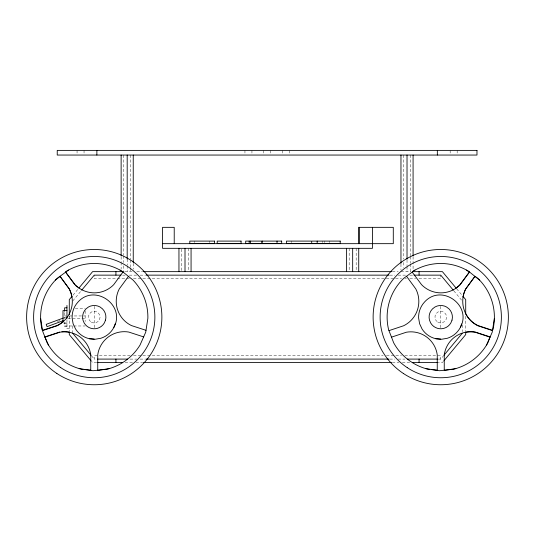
<?xml version="1.0" encoding="UTF-8"?>
<svg xmlns="http://www.w3.org/2000/svg" width="535" height="535" viewBox="0 0 535 535"><rect width="100%" height="100%" fill="white"/><g stroke="black" fill="none" stroke-linecap="round" stroke-linejoin="round"><path stroke-width="0.4" stroke-dasharray="2.67 2.01" d="M73.001 295.18L78.297 288.82M72.787 300.897L81.159 290.846M438.252 359.092L440.753 359.092L443.375 355.949M443.455 361.319L442.391 362.59L438.232 362.59M64.18 317.71L66.521 316.84M57.439 321.508L60.401 320.411M124.715 271.646L132.626 271.646M136.806 271.646L142.651 271.646M392.349 271.646L398.194 271.646M400.962 271.646L410.806 271.646M122.609 275.144L125.136 275.144M129.289 275.144L136.826 275.144M140.143 275.144L145.179 275.144M389.821 275.144L394.857 275.144M398.174 275.144L405.711 275.144M409.863 275.144L413.227 275.144M129.316 278.641L94.247 278.641L94.247 275.144M133.489 278.641L401.511 278.641M404.855 278.641L406.52 278.641M409.863 278.641L415.708 278.641M419.045 278.641L440.753 278.641L440.753 275.144M75.295 308.254L85.145 308.254M64.621 315.951L66.266 315.951M69.55 315.951L85.145 315.951M67.905 318.285L85.145 318.285M64.568 322.946L69.289 322.946M63.785 323.648L66.955 323.648M64.621 325.982L72.834 325.982M73.656 325.982L85.145 325.982M66.955 326.424L64.621 326.424L64.621 322.15M69.289 328.778L66.955 328.778L66.955 319.669M130.145 355.594L94.247 355.594L94.247 359.092L96.748 359.092M133.489 355.594L383.14 355.594M386.484 355.594L401.511 355.594M404.855 355.594L440.753 355.594L440.753 359.092M130.125 359.092L136.826 359.092M140.143 359.092L145.179 359.092M389.821 359.092L394.857 359.092M398.174 359.092L404.875 359.092M96.768 362.59L92.608 362.59L91.545 361.319M125.11 362.59L132.626 362.59M135.97 362.59L142.651 362.59M392.349 362.59L399.03 362.59M402.373 362.59L409.89 362.59M456.703 288.82L461.999 295.18M453.84 290.846L462.213 300.897M91.625 355.949L94.247 359.092M68.988 316.305L69.289 317.121M465.711 316.285L465.711 331.279M462.213 325.019L462.213 331.68M457.157 150.388L457.157 153.498M450.162 150.388L450.162 153.498M440.753 306.294L440.753 327.942M413.08 256.653L413.08 269.145M410.519 155.05L410.519 255.824M410.519 256.653L410.519 263.32M410.519 264.15L410.519 271.646M407.021 259.983L407.021 265.815M407.021 266.651L407.021 271.646M403.524 155.05L403.524 259.154M403.524 262.484L403.524 267.48M400.962 264.15L400.962 269.981M356.17 248.327L356.17 270.81M349.174 248.327L349.174 270.81M329.727 241.098L329.727 242.649M324.364 241.098L324.364 242.649M322.431 241.098L322.431 242.649M291.241 241.098L291.241 242.649M289.261 150.388L289.261 153.498M282.259 150.388L282.259 153.498M270.603 150.388L270.603 153.498M263.608 150.388L263.608 153.498M261.454 241.098L261.454 242.649M261.354 241.098L261.354 242.649M251.945 150.388L251.945 153.498M244.95 150.388L244.95 153.498M209.666 241.098L209.666 242.649M194.593 241.098L194.593 242.649M188.507 248.327L188.507 270.81M181.512 249.156L181.512 270.81M133.248 263.32L133.248 269.145M130.687 155.05L130.687 259.154M130.687 259.983L130.687 267.48M130.687 268.316L130.687 271.646M127.19 259.154L127.19 264.986M127.19 265.815L127.19 271.646M123.692 155.05L123.692 254.988M123.692 255.824L123.692 262.484M123.692 265.815L123.692 270.81M121.131 256.653L121.131 261.655M121.131 262.484L121.131 269.145M94.247 306.294L94.247 327.942M85.145 310.855L85.145 321.555M84.049 150.388L84.042 153.498M77.053 150.388L77.067 153.498M72.787 325.855L72.787 333.338M69.289 316.198L69.289 331.279M64.621 312.634L64.621 318.653M437.837 322.164A5.832 5.832 0 0 0 446.585 317.121A5.832 5.832 0 0 0 437.837 312.072A5.832 5.832 0 0 0 437.837 322.164M91.331 322.164A5.832 5.832 0 0 0 100.078 317.121A5.832 5.832 0 0 0 91.331 312.072A5.832 5.832 0 0 0 91.331 322.164"/><path stroke-width="0.8" d="M494.373 318.352L492.227 332.188L486.576 344.995M115.139 323.929L113.868 327.4A22.156 22.156 0 0 1 100.847 338.267L95.15 339.25L89.392 338.735A22.156 22.156 0 0 1 75.529 328.965L73.101 323.722L72.111 318.024A22.156 22.156 0 0 1 77.956 302.108C94.655 283.209 126.033 305.318 113.868 327.4M461.651 323.929L460.374 327.4A22.156 22.156 0 0 1 447.354 338.267L441.656 339.25L435.898 338.735A22.156 22.156 0 0 1 422.035 328.965L419.607 323.722L418.617 318.024A22.156 22.156 0 0 1 424.462 302.108C441.275 283.169 472.432 305.371 460.374 327.4M122.996 272.001L113.687 284.7A26.91 26.91 0 0 1 75.081 284.7L65.678 272.134M74.806 284.7L65.491 272.001L66.367 271.298A53.634 53.634 0 0 1 122.12 271.298L128.453 276.394L119.278 288.907A26.904 26.904 0 0 0 131.403 325.554L146.008 330.316M469.509 272.001L460.194 284.7A26.91 26.91 0 0 1 421.587 284.7L412.184 272.134M412.88 271.298A53.634 53.634 0 0 1 468.633 271.298L474.96 276.394L465.784 288.907A26.904 26.904 0 0 0 477.915 325.554L492.521 330.316M71.937 296.45L69.289 299.627L69.289 314.62M78.826 288.178L92.608 271.646L123.445 271.646M81.681 290.217L94.247 275.144L120.963 275.144M443.896 355.327L462.213 333.338M443.983 360.684L465.711 334.609L465.711 332.108M55.459 280.072L60.04 276.394L69.216 288.907A26.904 26.904 0 0 1 71.917 297.045M68.507 270.068L57.205 278.334A53.634 53.634 0 0 0 42.131 329.807L47.194 342.861A53.634 53.634 0 0 0 81.561 369.23L83.092 369.397M415.013 270.068L403.711 278.334A53.634 53.634 0 0 0 388.644 329.807L393.7 342.861A53.634 53.634 0 0 0 428.067 369.23L429.598 369.397M63.397 317.997L46.211 324.364L47.06 326.651L63.157 320.692M42.452 330.63L57.111 325.761A27.131 27.131 0 0 0 69.296 288.927L60.027 276.261M44.987 337.157L59.853 332.222A26.583 26.583 0 0 1 90.749 354.919L90.749 370.387M388.965 330.63L403.624 325.761A27.131 27.131 0 0 0 415.802 288.927L406.54 276.261M391.493 337.157L406.366 332.222A26.583 26.583 0 0 1 437.255 354.919L437.255 370.387M48.197 335.813L44.853 336.903L48.424 344.995M48.966 335.565L59.713 332.061M109.314 368.588L97.744 370.387L97.744 354.852A26.79 26.79 0 0 1 128.781 332.061L143.634 336.903M455.827 368.588L444.251 370.387L444.251 354.852A26.79 26.79 0 0 1 475.287 332.061L490.147 336.903M311.116 241.098L286.446 241.098L286.446 243.432L311.116 243.432M162.566 243.666L393.292 243.666L393.292 227.342L358.544 227.342L358.544 243.666M143.487 271.646L391.513 271.646M412.391 271.646L442.391 271.646L456.174 288.178M145.988 275.144L389.012 275.144M414.036 275.144L440.753 275.144L453.319 290.217M66.955 307.812L64.621 307.812L64.621 311.296M66.955 310.588L62.99 310.588L62.99 322.164M97.584 359.092L127.644 359.092M145.988 359.092L389.012 359.092M407.356 359.092L437.416 359.092M97.604 362.59L122.609 362.59M143.487 362.59L391.513 362.59M412.391 362.59L437.396 362.59M435.898 338.735L440.753 339.17M89.392 338.735L94.247 339.17M431.13 369.565L437.255 370.227M84.624 369.565L90.749 370.227M425.686 368.588L439.523 370.735L453.439 369.23A53.634 53.634 0 0 0 487.806 342.861L490.013 337.157L475.147 332.222A26.583 26.583 0 0 0 465.216 332.382M79.173 368.588L93.01 370.735L106.933 369.23A53.634 53.634 0 0 0 140.063 344.995L145.721 332.188L147.867 318.352A53.634 53.634 0 0 0 133.034 280.072L128.453 276.394M488.468 329.272L477.889 325.761A27.131 27.131 0 0 1 465.403 313.242M489.224 329.527L491.879 330.409M466.493 270.068L469.322 272.134L459.919 284.7A26.91 26.91 0 0 1 456.108 287.957M119.987 270.068L121.117 270.891M474.96 276.394L479.541 280.072M463.063 296.45L465.711 299.627L465.711 313.784M72.787 333.338L91.104 355.327M91.017 360.684L69.289 334.609L69.289 332.108M40.627 318.352L42.479 330.316L57.084 325.554A26.904 26.904 0 0 0 63.05 321.609M437.336 150.388L437.336 155.05M419.072 271.646L419.072 275.144M419.072 359.092L419.072 362.59M413.08 155.05L413.08 255.824M407.021 155.05L407.021 259.154M400.962 155.05L400.962 263.32M372.434 227.342L372.434 248.327L162.566 248.327L162.566 227.342L174.223 227.342L174.223 243.666M359.38 227.342L359.38 243.666M358.731 248.327L358.731 271.646M352.672 248.327L352.672 271.646M346.613 248.327L346.613 271.646M317.175 241.098L317.175 243.432M277.03 241.098L277.03 243.432M262.244 241.098L262.244 243.432M250.554 241.098L250.554 243.432M249.19 241.098L249.19 243.432M191.069 248.327L191.069 271.646M185.01 248.327L185.01 271.646M178.951 248.327L178.951 271.646M133.248 155.05L133.248 262.484M127.19 155.05L127.19 259.154M121.131 155.05L121.131 255.824M115.928 271.646L115.928 275.144M115.928 359.092L115.928 362.59M96.875 150.388L96.875 155.05M66.955 305.458L66.955 318.245M77.468 287.094A26.91 26.91 0 0 1 75.308 285.202M61.846 331.78A26.79 26.79 0 0 1 66.848 331.807M67.557 331.887A26.79 26.79 0 0 1 69.677 332.242M492.869 329.807A53.634 53.634 0 0 0 477.795 278.334L474.973 276.261L465.704 288.927A27.131 27.131 0 0 0 463.016 297.106M105.509 320.137L104.345 322.946A11.656 11.656 0 0 1 84.149 322.946L82.985 320.137A11.656 11.656 0 0 1 86.001 308.876L88.415 307.023A11.656 11.656 0 0 1 100.078 307.023L102.493 308.876A11.656 11.656 0 0 1 105.509 320.137M452.015 320.137L450.851 322.946A11.656 11.656 0 0 1 430.655 322.946L429.491 320.137A11.656 11.656 0 0 1 432.507 308.876L434.922 307.023A11.656 11.656 0 0 1 446.585 307.023L448.999 308.876A11.656 11.656 0 0 1 452.015 320.137M476.979 150.388L57.232 150.388L57.232 155.05L476.979 155.05L476.979 150.388M214.468 241.098L189.798 241.098L189.798 243.432L214.468 243.432L214.468 241.098M241.064 241.098L217.21 241.098L217.21 243.432L241.064 243.432L241.064 241.098M281.677 241.098L245.685 241.098L245.685 243.432L281.677 243.432L281.677 241.098M340.207 241.098L311.711 241.098L311.711 243.432L340.207 243.432L340.207 241.098M56.87 373.477A67.624 67.624 0 0 0 161.744 321.308A67.624 67.624 0 0 0 64.126 256.573A67.624 67.624 0 0 0 56.87 373.477M407.249 367.645A60.629 60.629 0 0 0 501.268 320.873A60.629 60.629 0 0 0 413.749 262.832A60.629 60.629 0 0 0 407.249 367.645M403.377 373.477A67.624 67.624 0 0 0 508.25 321.308A67.624 67.624 0 0 0 410.633 256.573A67.624 67.624 0 0 0 403.377 373.477M60.736 367.645A60.629 60.629 0 0 0 154.755 320.873A60.629 60.629 0 0 0 67.243 262.832A60.629 60.629 0 0 0 60.736 367.645"/></g></svg>
